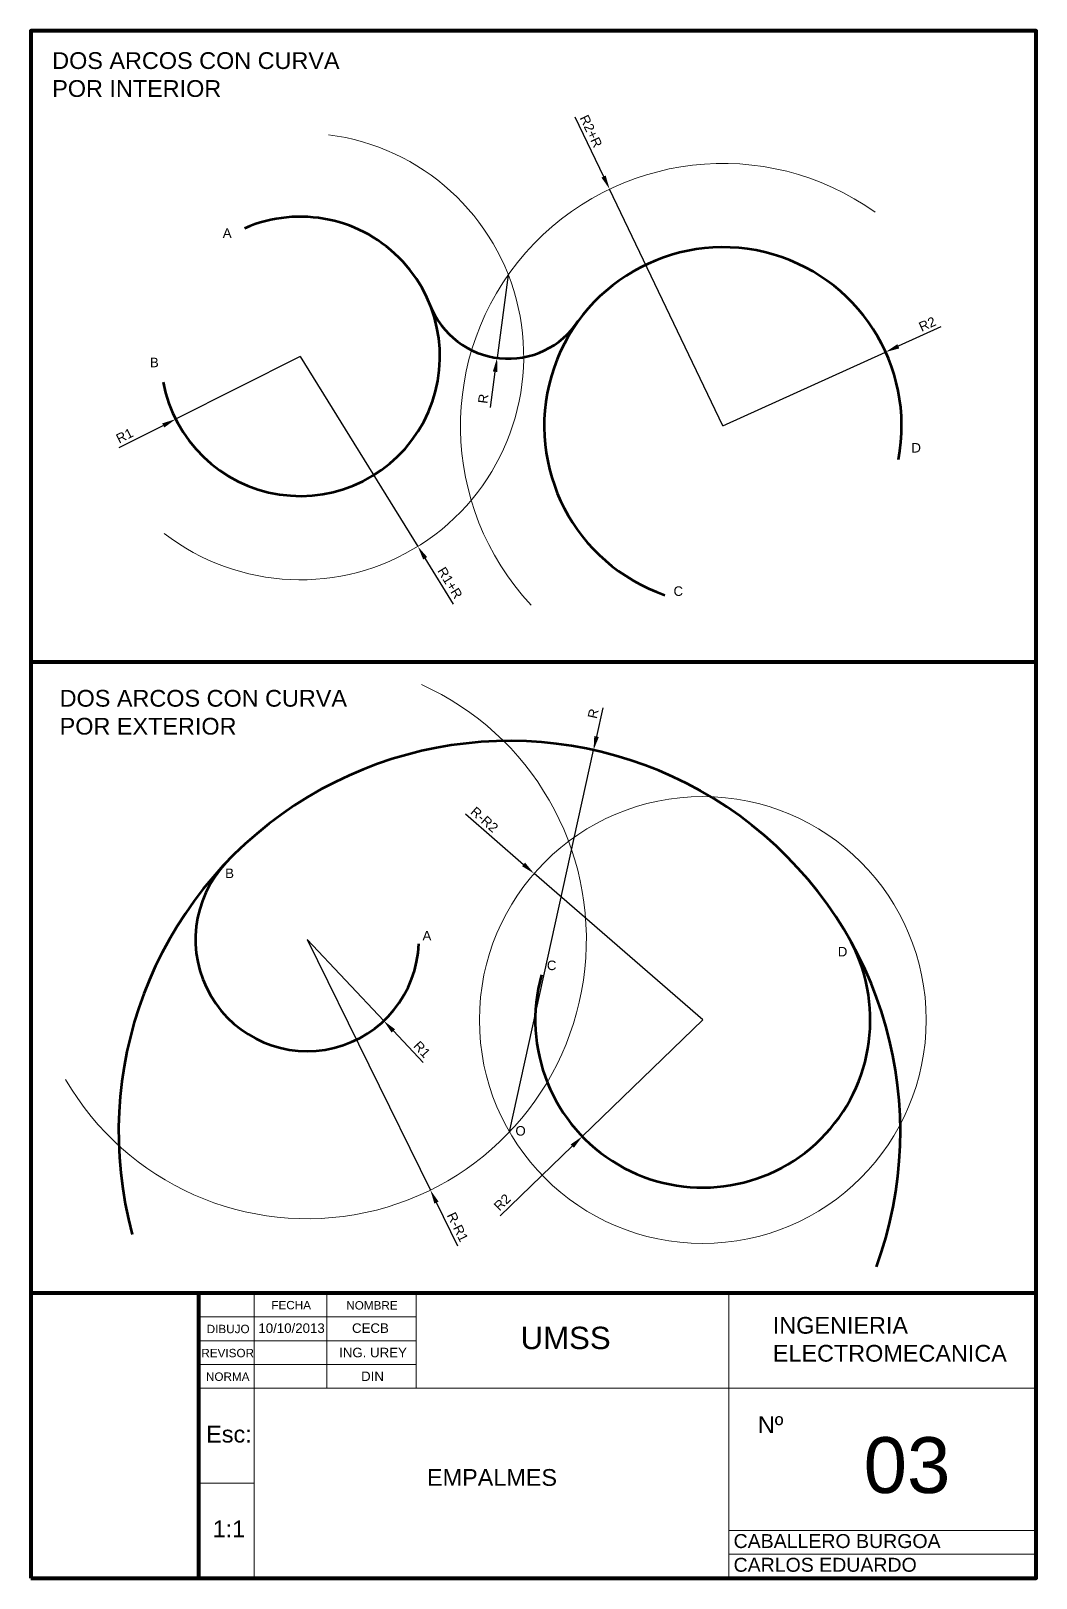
# Model space of a CAD drawing. Header units: millimetres. Extents: x 20 to 200, y 6 to 283.
import ezdxf

# ---------------------------------------------------------------- set-up
doc = ezdxf.new("R2010")
doc.units = ezdxf.units.MM
for name, color, linetype, lineweight, true_color in [('cajetin', 3, 'Continuous', 20, 0x00ff00), ('cajetin-letras', 2, 'Continuous', 40, 0xffff00), ('datos', 7, 'Continuous', 50, 0xffffff), ('letras', 1, 'Continuous', 35, 0xff0000), ('margin', 3, 'Continuous', 100, 0x00ff00), ('trazos', 5, 'Continuous', 15, 0x0000ff)]:
    doc.layers.add(name, color=color, linetype=linetype, lineweight=lineweight, true_color=true_color)
doc.styles.get("Standard").update_dxf_attribs({"font": 'arial.ttf', "height": 1.7})
doc.dimstyles.new('ISO-25', dxfattribs={"dimtxt": 2.5, "dimasz": 2.5, "dimexe": 1.25, "dimexo": 0.625, "dimtad": 1, "dimtxsty": 'Standard', "dimcen": 2.5, "dimadec": 0, "dimazin": 0, "dimtfac": 1, "dimtmove": 0, "dimatfit": 3, "dimfxl": 1, "dimarcsym": 0})

# ---------------------------------------------------------------- blocks, each defined once
blk = doc.blocks.new('*D21')
at = {"layer": 'Defpoints', "color": 0}
for p in [(172.75, 225.98), (143.62, 212.75)]:
    blk.add_point(p, dxfattribs=at)
at = {"layer": 'letras', "color": 0, "lineweight": -2}
for p, q in [((182.64, 230.47), (175.03, 227.01)), ((143.62, 212.75), (172.75, 225.98))]:
    blk.add_line(p, q, dxfattribs=at)
at = {"layer": 'letras', "color": 0}
blk.add_solid([(174.86, 227.39), (175.2, 226.63), (172.75, 225.98)], dxfattribs=at)
at = {"layer": 'letras', "color": 0, "insert": (180.22, 230.99), "char_height": 1.7, "attachment_point": 5, "rotation": 24.4235}
blk.add_mtext('R2', dxfattribs=at)
blk = doc.blocks.new('*D22')
at = {"layer": 'Defpoints', "color": 0}
for p in [(67.94, 225.2), (45.61, 213.96)]:
    blk.add_point(p, dxfattribs=at)
at = {"layer": 'letras', "color": 0, "lineweight": -2}
for p, q in [((67.94, 225.2), (45.61, 213.96)), ((35.49, 208.87), (43.38, 212.84))]:
    blk.add_line(p, q, dxfattribs=at)
at = {"layer": 'letras', "color": 0}
blk.add_solid([(43.19, 213.21), (43.57, 212.46), (45.61, 213.96)], dxfattribs=at)
at = {"layer": 'letras', "color": 0, "insert": (36.46, 211.01), "char_height": 1.7, "attachment_point": 5, "rotation": 26.7286}
blk.add_mtext('R1', dxfattribs=at)
blk = doc.blocks.new('*D23')
at = {"layer": 'Defpoints', "color": 0}
for p in [(67.94, 225.2), (88.98, 191.18)]:
    blk.add_point(p, dxfattribs=at)
at = {"layer": 'letras', "color": 0, "lineweight": -2}
for p, q in [((67.94, 225.2), (88.98, 191.18)), ((95.38, 180.83), (90.29, 189.06))]:
    blk.add_line(p, q, dxfattribs=at)
at = {"layer": 'letras', "color": 0}
blk.add_solid([(90.65, 189.28), (89.94, 188.84), (88.98, 191.18)], dxfattribs=at)
at = {"layer": 'letras', "color": 0, "insert": (94.75, 184.66), "char_height": 1.7, "attachment_point": 5, "rotation": 301.7297}
blk.add_mtext('R1+R', dxfattribs=at)
blk = doc.blocks.new('*D24')
at = {"layer": 'Defpoints', "color": 0}
for p in [(123.33, 255.14), (143.62, 212.75)]:
    blk.add_point(p, dxfattribs=at)
at = {"layer": 'letras', "color": 0, "lineweight": -2}
for p, q in [((117.12, 268.12), (122.25, 257.4)), ((143.62, 212.75), (123.33, 255.14))]:
    blk.add_line(p, q, dxfattribs=at)
at = {"layer": 'letras', "color": 0}
blk.add_solid([(122.62, 257.58), (121.87, 257.22), (123.33, 255.14)], dxfattribs=at)
at = {"layer": 'letras', "color": 0, "insert": (120, 265.52), "char_height": 1.7, "attachment_point": 5, "rotation": 295.5768}
blk.add_mtext('R2+R', dxfattribs=at)
blk = doc.blocks.new('*D25')
at = {"layer": 'Defpoints', "color": 0}
for p in [(105.18, 239.8), (103.17, 224.93)]:
    blk.add_point(p, dxfattribs=at)
at = {"layer": 'letras', "color": 0, "lineweight": -2}
for p, q in [((105.18, 239.8), (103.17, 224.93)), ((101.97, 216.07), (102.83, 222.46))]:
    blk.add_line(p, q, dxfattribs=at)
at = {"layer": 'letras', "color": 0}
blk.add_solid([(102.42, 222.51), (103.25, 222.4), (103.17, 224.93)], dxfattribs=at)
at = {"layer": 'letras', "color": 0, "insert": (100.69, 217.63), "char_height": 1.7, "attachment_point": 5, "rotation": 82.2883}
blk.add_mtext('R', dxfattribs=at)
blk = doc.blocks.new('*D26')
at = {"layer": 'Defpoints', "color": 0}
for p in [(69.17, 120.81), (82.88, 106.25)]:
    blk.add_point(p, dxfattribs=at)
at = {"layer": 'letras', "color": 0, "lineweight": -2}
for p, q in [((69.17, 120.81), (82.88, 106.25)), ((89.91, 98.78), (84.6, 104.43))]:
    blk.add_line(p, q, dxfattribs=at)
at = {"layer": 'letras', "color": 0}
blk.add_solid([(84.9, 104.72), (84.29, 104.14), (82.88, 106.25)], dxfattribs=at)
at = {"layer": 'letras', "color": 0, "insert": (89.73, 101.13), "char_height": 1.7, "attachment_point": 5, "rotation": 313.2891}
blk.add_mtext('R1', dxfattribs=at)
blk = doc.blocks.new('*D27')
at = {"layer": 'Defpoints', "color": 0}
for p in [(140.02, 106.39), (118.44, 85.55)]:
    blk.add_point(p, dxfattribs=at)
at = {"layer": 'letras', "color": 0, "lineweight": -2}
for p, q in [((140.02, 106.39), (118.44, 85.55)), ((103.7, 71.3), (116.64, 83.81))]:
    blk.add_line(p, q, dxfattribs=at)
at = {"layer": 'letras', "color": 0}
blk.add_solid([(116.35, 84.11), (116.93, 83.51), (118.44, 85.55)], dxfattribs=at)
at = {"layer": 'letras', "color": 0, "insert": (104.1, 73.75), "char_height": 1.7, "attachment_point": 5, "rotation": 44.0164}
blk.add_mtext('R2', dxfattribs=at)
blk = doc.blocks.new('*D28')
at = {"layer": 'Defpoints', "color": 0}
for p in [(120.45, 154.71), (105.4, 86.35)]:
    blk.add_point(p, dxfattribs=at)
at = {"layer": 'letras', "color": 0, "lineweight": -2}
for p, q in [((122.12, 162.28), (120.99, 157.15)), ((105.4, 86.35), (120.45, 154.71))]:
    blk.add_line(p, q, dxfattribs=at)
at = {"layer": 'letras', "color": 0}
blk.add_solid([(120.58, 157.24), (121.4, 157.06), (120.45, 154.71)], dxfattribs=at)
at = {"layer": 'letras', "color": 0, "insert": (120.38, 161.25), "char_height": 1.7, "attachment_point": 5, "rotation": 77.5812}
blk.add_mtext('R', dxfattribs=at)
blk = doc.blocks.new('*D29')
at = {"layer": 'Defpoints', "color": 0}
for p in [(69.17, 120.81), (91.23, 75.94)]:
    blk.add_point(p, dxfattribs=at)
at = {"layer": 'letras', "color": 0, "lineweight": -2}
for p, q in [((69.17, 120.81), (91.23, 75.94)), ((96.15, 65.91), (92.33, 73.69))]:
    blk.add_line(p, q, dxfattribs=at)
at = {"layer": 'letras', "color": 0}
blk.add_solid([(92.7, 73.88), (91.95, 73.51), (91.23, 75.94)], dxfattribs=at)
at = {"layer": 'letras', "color": 0, "insert": (96.12, 69.33), "char_height": 1.7, "attachment_point": 5, "rotation": 296.178}
blk.add_mtext('R-R1', dxfattribs=at)
blk = doc.blocks.new('*D30')
at = {"layer": 'Defpoints', "color": 0}
for p in [(109.8, 132.61), (140.02, 106.39)]:
    blk.add_point(p, dxfattribs=at)
at = {"layer": 'letras', "color": 0, "lineweight": -2}
for p, q in [((97.49, 143.29), (107.91, 134.24)), ((140.02, 106.39), (109.8, 132.61))]:
    blk.add_line(p, q, dxfattribs=at)
at = {"layer": 'letras', "color": 0}
blk.add_solid([(108.19, 134.56), (107.64, 133.93), (109.8, 132.61)], dxfattribs=at)
at = {"layer": 'letras', "color": 0, "insert": (100.91, 142.28), "char_height": 1.7, "attachment_point": 5, "rotation": 319.0532}
blk.add_mtext('R-R2', dxfattribs=at)

msp = doc.modelspace()

# ---------------------------------------------------------------- linework, layer by layer
at = {"layer": 'cajetin'}
for p, q in [((59.696, 57.473), (49.696, 57.473)), ((49.696, 57.473), (49.696, 23.473)), ((49.696, 57.473), (49.696, 53.223)), ((59.696, 6.473), (59.696, 57.473)), ((72.696, 57.473), (59.696, 57.473)), ((88.696, 57.473), (72.696, 57.473)), ((72.696, 57.473), (72.696, 40.473)), ((144.696, 57.473), (88.696, 57.473)), ((88.696, 57.473), (88.696, 40.473)), ((199.696, 57.473), (144.696, 57.473)), ((144.696, 57.473), (144.696, 6.473)), ((199.696, 57.473), (199.696, 40.473)), ((49.696, 53.223), (88.696, 53.223)), ((49.696, 53.223), (49.696, 48.973)), ((49.696, 48.973), (88.696, 48.973)), ((49.696, 48.973), (49.696, 44.723)), ((49.696, 44.723), (88.696, 44.723)), ((199.696, 40.473), (49.696, 40.473)), ((199.696, 6.473), (199.696, 40.473)), ((49.696, 6.473), (49.696, 23.473)), ((49.696, 23.473), (59.696, 23.473)), ((199.696, 14.973), (144.696, 14.973)), ((199.696, 10.723), (199.696, 14.973)), ((199.696, 10.723), (144.696, 10.723)), ((199.696, 6.473), (199.696, 10.723)), ((49.696, 6.473), (59.696, 6.473)), ((59.696, 6.473), (199.696, 6.473))]:
    msp.add_line(p, q, dxfattribs=at)
at = {"layer": 'datos'}
for centre, radius, start, end in [((67.941, 225.205), 25, 190.6513, 113.50408), ((143.618, 212.747), 32, 349.17269, 251.05677), ((105.183, 239.799), 15, 201.39878, 326.70554), ((105.399, 86.35), 70, 339.81308, 195.19477), ((69.167, 120.807), 20, 136.43773, 357.83007), ((140.015, 106.392), 30, 164.40432, 30.06964)]:
    msp.add_arc(centre, radius, start, end, dxfattribs=at)
at = {"layer": 'margin'}
for p, q in [((199.696, 170.473), (19.696, 170.473)), ((49.696, 57.473), (19.696, 57.473))]:
    msp.add_line(p, q, dxfattribs=at)
for points in [[(19.696, 6.473), (199.696, 6.473), (199.696, 283.473), (19.696, 283.473)], [(49.696, 6.473), (199.696, 6.473), (199.696, 57.473), (49.696, 57.473)]]:
    msp.add_lwpolyline(points, close=True, dxfattribs=at)
at = {"layer": 'trazos'}
msp.add_circle((140.015, 106.392), 40, dxfattribs=at)
for centre, radius, start, end in [((67.941, 225.205), 40, 232.40723, 82.77233), ((143.618, 212.747), 47, 54.50849, 223.00789), ((69.167, 120.807), 50, 210.11261, 65.85786)]:
    msp.add_arc(centre, radius, start, end, dxfattribs=at)

# ---------------------------------------------------------------- texts
at = {"layer": 'cajetin-letras', "attachment_point": 1}
for s, insert, char_height, width in [('FECHA', (62.748, 56.087), 1.5, 13), ('NOMBRE', (76.167, 56.05), 1.5, 16), ('INGENIERIA\\PELECTROMECANICA', (152.549, 53.219), 3, 55), ('DIBUJO', (51.173, 51.82), 1.5, 10), ('\\A1;10/10/2013', (60.427, 52.07), 1.7, 13), ('CECB', (77.194, 52.07), 1.7, 16), ('UMSS', (107.375, 51.465), 4, 56), ('REVISOR', (50.214, 47.507), 1.5, 10), ('ING. UREY', (74.886, 47.701), 1.7, 16), ('NORMA', (51.039, 43.281), 1.5, 10), ('DIN', (78.821, 43.451), 1.7, 16), ('Esc:', (51.081, 33.736), 3, 10), ('Nº', (149.876, 35.434), 3, 55), ('03', (168.816, 31.695), 10, 46.70405), ('EMPALMES', (90.623, 25.987), 3, 85), ('1:1', (52.236, 16.782), 3, 10), ('CABALLERO BURGOA', (145.529, 14.349), 2.5, 55), ('CARLOS EDUARDO', (145.529, 10.099), 2.5, 55)]:
    msp.add_mtext(s, dxfattribs=dict(at, insert=insert, char_height=char_height, width=width))
at = {"layer": 'letras', "attachment_point": 1}
for s, insert, char_height, width in [('DOS ARCOS CON CURVA\\PPOR INTERIOR', (23.507, 279.665), 3, 90), ('A', (54.048, 248.13), 1.7, 3.92196), ('B', (41.003, 224.964), 1.7, 3.05756), ('D', (177.37, 209.689), 1.7, 4.07675), ('C', (134.768, 184.027), 1.7, 4.07675), ('DOS ARCOS CON CURVA\\PPOR EXTERIOR', (24.841, 165.49), 3, 90), ('B', (54.472, 133.502), 1.7, 2.57096), ('A', (89.819, 122.344), 1.7, 5.71325), ('D', (164.192, 119.471), 1.7, 1.54258), ('C', (112.088, 117.023), 1.7, 2.50482), ('O', (106.459, 87.394), 1.7, 2.89508)]:
    msp.add_mtext(s, dxfattribs=dict(at, insert=insert, char_height=char_height, width=width))

# ---------------------------------------------------------------- dimensions: what is measured, and where the dimension line sits
at = {"layer": 'letras'}
for center, mpoint, text, picture, middle in [((143.618, 212.747), (123.327, 255.142), 'R2+R', '*D24', (118.665, 264.882)), ((105.183, 239.799), (103.17, 224.934), 'R', '*D25', (102.154, 217.428)), ((143.618, 212.747), (172.754, 225.979), 'R2', '*D21', (180.835, 229.648)), ((67.941, 225.205), (45.612, 213.96), 'R1', '*D22', (37.13, 209.689)), ((140.015, 106.392), (109.802, 132.606), 'R-R2', '*D30', (99.939, 141.165)), ((69.167, 120.807), (82.881, 106.249), 'R1', '*D26', (88.657, 100.117)), ((140.015, 106.392), (118.441, 85.546), 'R2', '*D27', (105.13, 72.685))]:
    dim = msp.add_radius_dim(center=center, mpoint=mpoint, text=text, dimstyle='ISO-25', dxfattribs=at)
    dim.commit()
    dim.dimension.update_dxf_attribs({"geometry": picture, "text_midpoint": middle, "dimtype": 164})
for center, mpoint, text, picture, middle in [((67.941, 225.205), (88.977, 191.183), 'R1+R', '*D23', (94.75, 184.658)), ((105.399, 86.35), (120.452, 154.712), 'R', '*D28', (120.383, 161.254)), ((69.167, 120.807), (91.225, 75.936), 'R-R1', '*D29', (96.119, 69.333))]:
    dim = msp.add_radius_dim(center=center, mpoint=mpoint, text=text, dimstyle='ISO-25', dxfattribs=at)
    dim.commit()
    dim.dimension.update_dxf_attribs({"geometry": picture, "text_midpoint": middle})

doc.saveas('drawing.dxf')
